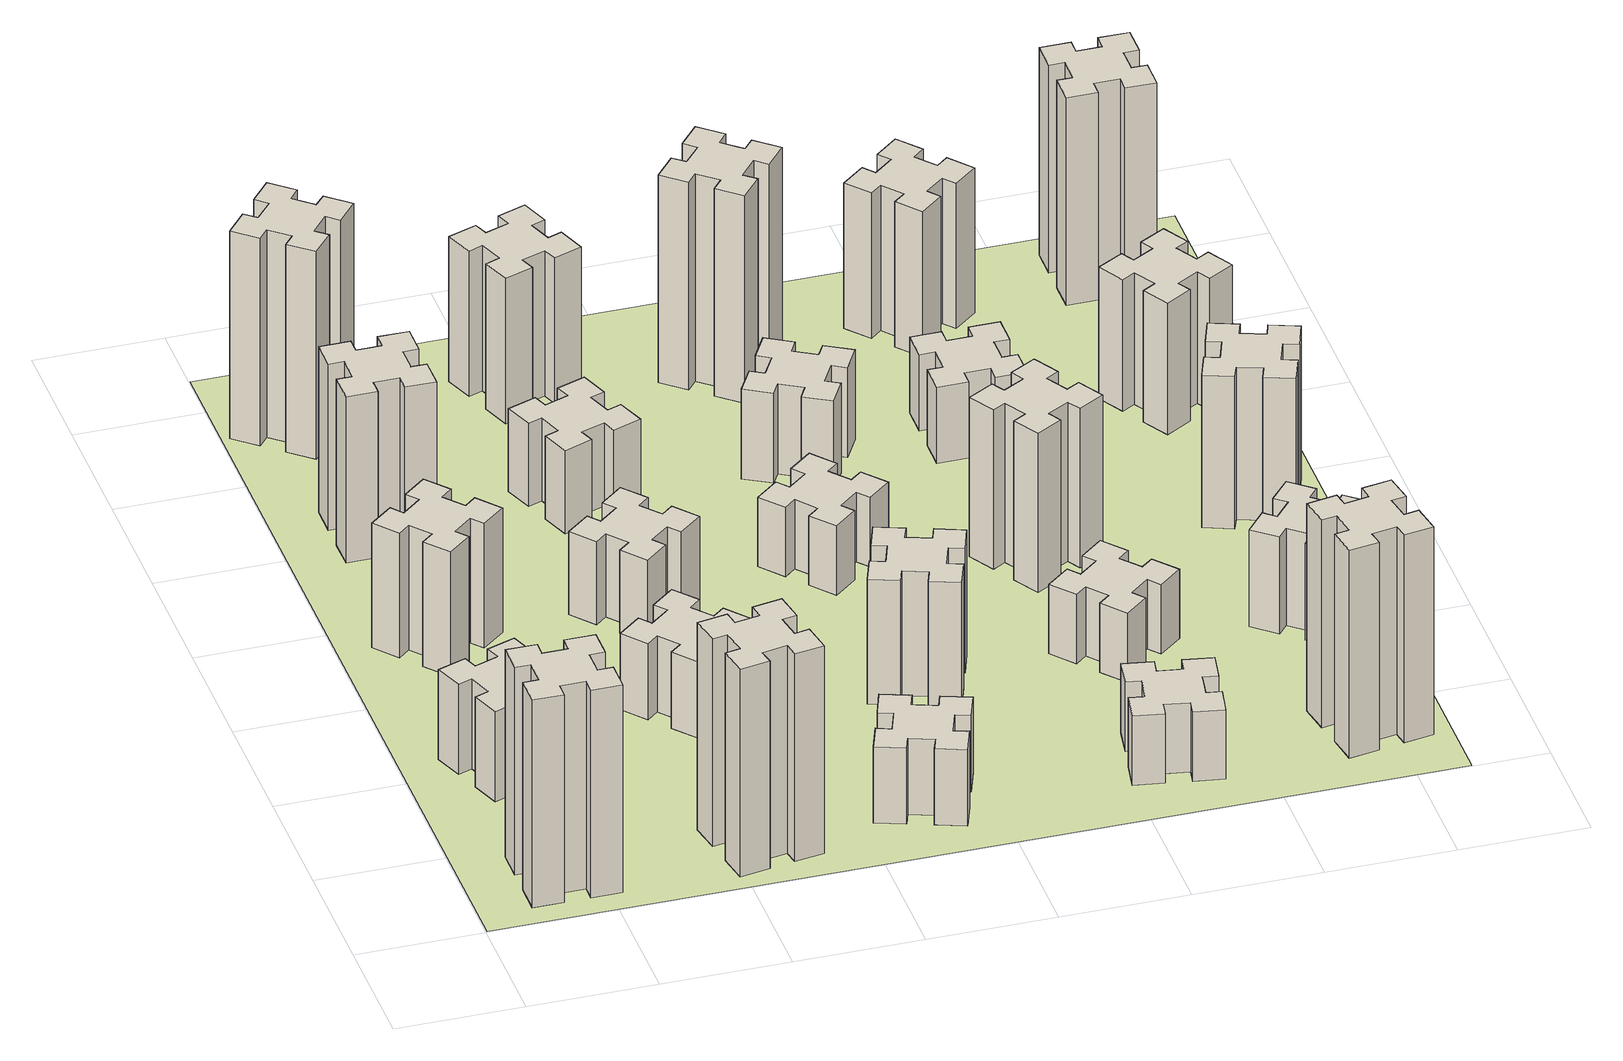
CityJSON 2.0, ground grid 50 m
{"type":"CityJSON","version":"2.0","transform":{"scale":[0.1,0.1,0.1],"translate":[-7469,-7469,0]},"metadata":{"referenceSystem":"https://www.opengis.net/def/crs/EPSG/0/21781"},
"CityObjects":{
"building1":{"type":"Building","attributes":{"class":"1000","function":"1000","usage":"1000","yearOfConstruction":2016,"roofType":"1000","measuredHeight":90,"storeysAboveGround":30,"storeysBelowGround":0},"geometry":[{"type":"Solid","lod":"1","boundaries":[[[[0,1,2,3,4,5,6,7,8,9,10,11,12,13,14,15,16,17,18,19]],[[17,16,20,21]],[[16,15,22,20]],[[15,14,23,22]],[[14,13,24,23]],[[13,12,25,24]],[[12,11,26,25]],[[11,10,27,26]],[[10,9,28,27]],[[9,8,29,28]],[[8,7,30,29]],[[7,6,31,30]],[[6,5,32,31]],[[5,4,33,32]],[[4,3,34,33]],[[3,2,35,34]],[[2,1,36,35]],[[1,0,37,36]],[[0,19,38,37]],[[19,18,39,38]],[[18,17,21,39]],[[24,25,26,27,28,29,30,31,32,33,34,35,36,37,38,39,21,20,22,23]]]]}]},
"building2":{"type":"Building","attributes":{"class":"1000","function":"1000","usage":"1000","yearOfConstruction":2016,"roofType":"1000","measuredHeight":39,"storeysAboveGround":30,"storeysBelowGround":0},"geometry":[{"type":"Solid","lod":"1","boundaries":[[[[40,41,42,43,44,45,46,47,48,49,50,51,52,53,54,55,56,57,58,59]],[[57,56,60,61]],[[56,55,62,60]],[[55,54,63,62]],[[54,53,64,63]],[[53,52,65,64]],[[52,51,66,65]],[[51,50,67,66]],[[50,49,68,67]],[[49,48,69,68]],[[48,47,70,69]],[[47,46,71,70]],[[46,45,72,71]],[[45,44,73,72]],[[44,43,74,73]],[[43,42,75,74]],[[42,41,76,75]],[[41,40,77,76]],[[40,59,78,77]],[[59,58,79,78]],[[58,57,61,79]],[[64,65,66,67,68,69,70,71,72,73,74,75,76,77,78,79,61,60,62,63]]]]}]},
"building3":{"type":"Building","attributes":{"class":"1000","function":"1000","usage":"1000","yearOfConstruction":2016,"roofType":"1000","measuredHeight":54,"storeysAboveGround":30,"storeysBelowGround":0},"geometry":[{"type":"Solid","lod":"1","boundaries":[[[[80,81,82,83,84,85,86,87,88,89,90,91,92,93,94,95,96,97,98,99]],[[97,96,100,101]],[[96,95,102,100]],[[95,94,103,102]],[[94,93,104,103]],[[93,92,105,104]],[[92,91,106,105]],[[91,90,107,106]],[[90,89,108,107]],[[89,88,109,108]],[[88,87,110,109]],[[87,86,111,110]],[[86,85,112,111]],[[85,84,113,112]],[[84,83,114,113]],[[83,82,115,114]],[[82,81,116,115]],[[81,80,117,116]],[[80,99,118,117]],[[99,98,119,118]],[[98,97,101,119]],[[104,105,106,107,108,109,110,111,112,113,114,115,116,117,118,119,101,100,102,103]]]]}]},
"building4":{"type":"Building","attributes":{"class":"1000","function":"1000","usage":"1000","yearOfConstruction":2016,"roofType":"1000","measuredHeight":72,"storeysAboveGround":30,"storeysBelowGround":0},"geometry":[{"type":"Solid","lod":"1","boundaries":[[[[120,121,122,123,124,125,126,127,128,129,130,131,132,133,134,135,136,137,138,139]],[[137,136,140,141]],[[136,135,142,140]],[[135,134,143,142]],[[134,133,144,143]],[[133,132,145,144]],[[132,131,146,145]],[[131,130,147,146]],[[130,129,148,147]],[[129,128,149,148]],[[128,127,150,149]],[[127,126,151,150]],[[126,125,152,151]],[[125,124,153,152]],[[124,123,154,153]],[[123,122,155,154]],[[122,121,156,155]],[[121,120,157,156]],[[120,139,158,157]],[[139,138,159,158]],[[138,137,141,159]],[[144,145,146,147,148,149,150,151,152,153,154,155,156,157,158,159,141,140,142,143]]]]}]},
"building5":{"type":"Building","attributes":{"class":"1000","function":"1000","usage":"1000","yearOfConstruction":2016,"roofType":"1000","measuredHeight":90,"storeysAboveGround":30,"storeysBelowGround":0},"geometry":[{"type":"Solid","lod":"1","boundaries":[[[[160,161,162,163,164,165,166,167,168,169,170,171,172,173,174,175,176,177,178,179]],[[177,176,180,181]],[[176,175,182,180]],[[175,174,183,182]],[[174,173,184,183]],[[173,172,185,184]],[[172,171,186,185]],[[171,170,187,186]],[[170,169,188,187]],[[169,168,189,188]],[[168,167,190,189]],[[167,166,191,190]],[[166,165,192,191]],[[165,164,193,192]],[[164,163,194,193]],[[163,162,195,194]],[[162,161,196,195]],[[161,160,197,196]],[[160,179,198,197]],[[179,178,199,198]],[[178,177,181,199]],[[184,185,186,187,188,189,190,191,192,193,194,195,196,197,198,199,181,180,182,183]]]]}]},
"building6":{"type":"Building","attributes":{"class":"1000","function":"1000","usage":"1000","yearOfConstruction":2016,"roofType":"1000","measuredHeight":90,"storeysAboveGround":30,"storeysBelowGround":0},"geometry":[{"type":"Solid","lod":"1","boundaries":[[[[200,201,202,203,204,205,206,207,208,209,210,211,212,213,214,215,216,217,218,219]],[[217,216,220,221]],[[216,215,222,220]],[[215,214,223,222]],[[214,213,224,223]],[[213,212,225,224]],[[212,211,226,225]],[[211,210,227,226]],[[210,209,228,227]],[[209,208,229,228]],[[208,207,230,229]],[[207,206,231,230]],[[206,205,232,231]],[[205,204,233,232]],[[204,203,234,233]],[[203,202,235,234]],[[202,201,236,235]],[[201,200,237,236]],[[200,219,238,237]],[[219,218,239,238]],[[218,217,221,239]],[[224,225,226,227,228,229,230,231,232,233,234,235,236,237,238,239,221,220,222,223]]]]}]},
"building7":{"type":"Building","attributes":{"class":"1000","function":"1000","usage":"1000","yearOfConstruction":2016,"roofType":"1000","measuredHeight":33,"storeysAboveGround":30,"storeysBelowGround":0},"geometry":[{"type":"Solid","lod":"1","boundaries":[[[[240,241,242,243,244,245,246,247,248,249,250,251,252,253,254,255,256,257,258,259]],[[257,256,260,261]],[[256,255,262,260]],[[255,254,263,262]],[[254,253,264,263]],[[253,252,265,264]],[[252,251,266,265]],[[251,250,267,266]],[[250,249,268,267]],[[249,248,269,268]],[[248,247,270,269]],[[247,246,271,270]],[[246,245,272,271]],[[245,244,273,272]],[[244,243,274,273]],[[243,242,275,274]],[[242,241,276,275]],[[241,240,277,276]],[[240,259,278,277]],[[259,258,279,278]],[[258,257,261,279]],[[264,265,266,267,268,269,270,271,272,273,274,275,276,277,278,279,261,260,262,263]]]]}]},
"building8":{"type":"Building","attributes":{"class":"1000","function":"1000","usage":"1000","yearOfConstruction":2016,"roofType":"1000","measuredHeight":36,"storeysAboveGround":30,"storeysBelowGround":0},"geometry":[{"type":"Solid","lod":"1","boundaries":[[[[280,281,282,283,284,285,286,287,288,289,290,291,292,293,294,295,296,297,298,299]],[[297,296,300,301]],[[296,295,302,300]],[[295,294,303,302]],[[294,293,304,303]],[[293,292,305,304]],[[292,291,306,305]],[[291,290,307,306]],[[290,289,308,307]],[[289,288,309,308]],[[288,287,310,309]],[[287,286,311,310]],[[286,285,312,311]],[[285,284,313,312]],[[284,283,314,313]],[[283,282,315,314]],[[282,281,316,315]],[[281,280,317,316]],[[280,299,318,317]],[[299,298,319,318]],[[298,297,301,319]],[[304,305,306,307,308,309,310,311,312,313,314,315,316,317,318,319,301,300,302,303]]]]}]},
"building9":{"type":"Building","attributes":{"class":"1000","function":"1000","usage":"1000","yearOfConstruction":2016,"roofType":"1000","measuredHeight":33,"storeysAboveGround":30,"storeysBelowGround":0},"geometry":[{"type":"Solid","lod":"1","boundaries":[[[[320,321,322,323,324,325,326,327,328,329,330,331,332,333,334,335,336,337,338,339]],[[337,336,340,341]],[[336,335,342,340]],[[335,334,343,342]],[[334,333,344,343]],[[333,332,345,344]],[[332,331,346,345]],[[331,330,347,346]],[[330,329,348,347]],[[329,328,349,348]],[[328,327,350,349]],[[327,326,351,350]],[[326,325,352,351]],[[325,324,353,352]],[[324,323,354,353]],[[323,322,355,354]],[[322,321,356,355]],[[321,320,357,356]],[[320,339,358,357]],[[339,338,359,358]],[[338,337,341,359]],[[344,345,346,347,348,349,350,351,352,353,354,355,356,357,358,359,341,340,342,343]]]]}]},
"building10":{"type":"Building","attributes":{"class":"1000","function":"1000","usage":"1000","yearOfConstruction":2016,"roofType":"1000","measuredHeight":36,"storeysAboveGround":30,"storeysBelowGround":0},"geometry":[{"type":"Solid","lod":"1","boundaries":[[[[360,361,362,363,364,365,366,367,368,369,370,371,372,373,374,375,376,377,378,379]],[[377,376,380,381]],[[376,375,382,380]],[[375,374,383,382]],[[374,373,384,383]],[[373,372,385,384]],[[372,371,386,385]],[[371,370,387,386]],[[370,369,388,387]],[[369,368,389,388]],[[368,367,390,389]],[[367,366,391,390]],[[366,365,392,391]],[[365,364,393,392]],[[364,363,394,393]],[[363,362,395,394]],[[362,361,396,395]],[[361,360,397,396]],[[360,379,398,397]],[[379,378,399,398]],[[378,377,381,399]],[[384,385,386,387,388,389,390,391,392,393,394,395,396,397,398,399,381,380,382,383]]]]}]},
"building11":{"type":"Building","attributes":{"class":"1000","function":"1000","usage":"1000","yearOfConstruction":2016,"roofType":"1000","measuredHeight":63,"storeysAboveGround":30,"storeysBelowGround":0},"geometry":[{"type":"Solid","lod":"1","boundaries":[[[[400,401,402,403,404,405,406,407,408,409,410,411,412,413,414,415,416,417,418,419]],[[417,416,420,421]],[[416,415,422,420]],[[415,414,423,422]],[[414,413,424,423]],[[413,412,425,424]],[[412,411,426,425]],[[411,410,427,426]],[[410,409,428,427]],[[409,408,429,428]],[[408,407,430,429]],[[407,406,431,430]],[[406,405,432,431]],[[405,404,433,432]],[[404,403,434,433]],[[403,402,435,434]],[[402,401,436,435]],[[401,400,437,436]],[[400,419,438,437]],[[419,418,439,438]],[[418,417,421,439]],[[424,425,426,427,428,429,430,431,432,433,434,435,436,437,438,439,421,420,422,423]]]]}]},
"building12":{"type":"Building","attributes":{"class":"1000","function":"1000","usage":"1000","yearOfConstruction":2016,"roofType":"1000","measuredHeight":54,"storeysAboveGround":30,"storeysBelowGround":0},"geometry":[{"type":"Solid","lod":"1","boundaries":[[[[440,441,442,443,444,445,446,447,448,449,450,451,452,453,454,455,456,457,458,459]],[[457,456,460,461]],[[456,455,462,460]],[[455,454,463,462]],[[454,453,464,463]],[[453,452,465,464]],[[452,451,466,465]],[[451,450,467,466]],[[450,449,468,467]],[[449,448,469,468]],[[448,447,470,469]],[[447,446,471,470]],[[446,445,472,471]],[[445,444,473,472]],[[444,443,474,473]],[[443,442,475,474]],[[442,441,476,475]],[[441,440,477,476]],[[440,459,478,477]],[[459,458,479,478]],[[458,457,461,479]],[[464,465,466,467,468,469,470,471,472,473,474,475,476,477,478,479,461,460,462,463]]]]}]},
"building13":{"type":"Building","attributes":{"class":"1000","function":"1000","usage":"1000","yearOfConstruction":2016,"roofType":"1000","measuredHeight":30,"storeysAboveGround":30,"storeysBelowGround":0},"geometry":[{"type":"Solid","lod":"1","boundaries":[[[[480,481,482,483,484,485,486,487,488,489,490,491,492,493,494,495,496,497,498,499]],[[497,496,500,501]],[[496,495,502,500]],[[495,494,503,502]],[[494,493,504,503]],[[493,492,505,504]],[[492,491,506,505]],[[491,490,507,506]],[[490,489,508,507]],[[489,488,509,508]],[[488,487,510,509]],[[487,486,511,510]],[[486,485,512,511]],[[485,484,513,512]],[[484,483,514,513]],[[483,482,515,514]],[[482,481,516,515]],[[481,480,517,516]],[[480,499,518,517]],[[499,498,519,518]],[[498,497,501,519]],[[504,505,506,507,508,509,510,511,512,513,514,515,516,517,518,519,501,500,502,503]]]]}]},
"building14":{"type":"Building","attributes":{"class":"1000","function":"1000","usage":"1000","yearOfConstruction":2016,"roofType":"1000","measuredHeight":39,"storeysAboveGround":30,"storeysBelowGround":0},"geometry":[{"type":"Solid","lod":"1","boundaries":[[[[520,521,522,523,524,525,526,527,528,529,530,531,532,533,534,535,536,537,538,539]],[[537,536,540,541]],[[536,535,542,540]],[[535,534,543,542]],[[534,533,544,543]],[[533,532,545,544]],[[532,531,546,545]],[[531,530,547,546]],[[530,529,548,547]],[[529,528,549,548]],[[528,527,550,549]],[[527,526,551,550]],[[526,525,552,551]],[[525,524,553,552]],[[524,523,554,553]],[[523,522,555,554]],[[522,521,556,555]],[[521,520,557,556]],[[520,539,558,557]],[[539,538,559,558]],[[538,537,541,559]],[[544,545,546,547,548,549,550,551,552,553,554,555,556,557,558,559,541,540,542,543]]]]}]},
"building15":{"type":"Building","attributes":{"class":"1000","function":"1000","usage":"1000","yearOfConstruction":2016,"roofType":"1000","measuredHeight":30,"storeysAboveGround":30,"storeysBelowGround":0},"geometry":[{"type":"Solid","lod":"1","boundaries":[[[[560,561,562,563,564,565,566,567,568,569,570,571,572,573,574,575,576,577,578,579]],[[577,576,580,581]],[[576,575,582,580]],[[575,574,583,582]],[[574,573,584,583]],[[573,572,585,584]],[[572,571,586,585]],[[571,570,587,586]],[[570,569,588,587]],[[569,568,589,588]],[[568,567,590,589]],[[567,566,591,590]],[[566,565,592,591]],[[565,564,593,592]],[[564,563,594,593]],[[563,562,595,594]],[[562,561,596,595]],[[561,560,597,596]],[[560,579,598,597]],[[579,578,599,598]],[[578,577,581,599]],[[584,585,586,587,588,589,590,591,592,593,594,595,596,597,598,599,581,580,582,583]]]]}]},
"building16":{"type":"Building","attributes":{"class":"1000","function":"1000","usage":"1000","yearOfConstruction":2016,"roofType":"1000","measuredHeight":90,"storeysAboveGround":30,"storeysBelowGround":0},"geometry":[{"type":"Solid","lod":"1","boundaries":[[[[600,601,602,603,604,605,606,607,608,609,610,611,612,613,614,615,616,617,618,619]],[[617,616,620,621]],[[616,615,622,620]],[[615,614,623,622]],[[614,613,624,623]],[[613,612,625,624]],[[612,611,626,625]],[[611,610,627,626]],[[610,609,628,627]],[[609,608,629,628]],[[608,607,630,629]],[[607,606,631,630]],[[606,605,632,631]],[[605,604,633,632]],[[604,603,634,633]],[[603,602,635,634]],[[602,601,636,635]],[[601,600,637,636]],[[600,619,638,637]],[[619,618,639,638]],[[618,617,621,639]],[[624,625,626,627,628,629,630,631,632,633,634,635,636,637,638,639,621,620,622,623]]]]}]},
"building17":{"type":"Building","attributes":{"class":"1000","function":"1000","usage":"1000","yearOfConstruction":2016,"roofType":"1000","measuredHeight":30,"storeysAboveGround":30,"storeysBelowGround":0},"geometry":[{"type":"Solid","lod":"1","boundaries":[[[[640,641,642,643,644,645,646,647,648,649,650,651,652,653,654,655,656,657,658,659]],[[657,656,660,661]],[[656,655,662,660]],[[655,654,663,662]],[[654,653,664,663]],[[653,652,665,664]],[[652,651,666,665]],[[651,650,667,666]],[[650,649,668,667]],[[649,648,669,668]],[[648,647,670,669]],[[647,646,671,670]],[[646,645,672,671]],[[645,644,673,672]],[[644,643,674,673]],[[643,642,675,674]],[[642,641,676,675]],[[641,640,677,676]],[[640,659,678,677]],[[659,658,679,678]],[[658,657,661,679]],[[664,665,666,667,668,669,670,671,672,673,674,675,676,677,678,679,661,660,662,663]]]]}]},
"building18":{"type":"Building","attributes":{"class":"1000","function":"1000","usage":"1000","yearOfConstruction":2016,"roofType":"1000","measuredHeight":69,"storeysAboveGround":30,"storeysBelowGround":0},"geometry":[{"type":"Solid","lod":"1","boundaries":[[[[680,681,682,683,684,685,686,687,688,689,690,691,692,693,694,695,696,697,698,699]],[[697,696,700,701]],[[696,695,702,700]],[[695,694,703,702]],[[694,693,704,703]],[[693,692,705,704]],[[692,691,706,705]],[[691,690,707,706]],[[690,689,708,707]],[[689,688,709,708]],[[688,687,710,709]],[[687,686,711,710]],[[686,685,712,711]],[[685,684,713,712]],[[684,683,714,713]],[[683,682,715,714]],[[682,681,716,715]],[[681,680,717,716]],[[680,699,718,717]],[[699,698,719,718]],[[698,697,701,719]],[[704,705,706,707,708,709,710,711,712,713,714,715,716,717,718,719,701,700,702,703]]]]}]},
"building19":{"type":"Building","attributes":{"class":"1000","function":"1000","usage":"1000","yearOfConstruction":2016,"roofType":"1000","measuredHeight":33,"storeysAboveGround":30,"storeysBelowGround":0},"geometry":[{"type":"Solid","lod":"1","boundaries":[[[[720,721,722,723,724,725,726,727,728,729,730,731,732,733,734,735,736,737,738,739]],[[737,736,740,741]],[[736,735,742,740]],[[735,734,743,742]],[[734,733,744,743]],[[733,732,745,744]],[[732,731,746,745]],[[731,730,747,746]],[[730,729,748,747]],[[729,728,749,748]],[[728,727,750,749]],[[727,726,751,750]],[[726,725,752,751]],[[725,724,753,752]],[[724,723,754,753]],[[723,722,755,754]],[[722,721,756,755]],[[721,720,757,756]],[[720,739,758,757]],[[739,738,759,758]],[[738,737,741,759]],[[744,745,746,747,748,749,750,751,752,753,754,755,756,757,758,759,741,740,742,743]]]]}]},
"building20":{"type":"Building","attributes":{"class":"1000","function":"1000","usage":"1000","yearOfConstruction":2016,"roofType":"1000","measuredHeight":90,"storeysAboveGround":30,"storeysBelowGround":0},"geometry":[{"type":"Solid","lod":"1","boundaries":[[[[760,761,762,763,764,765,766,767,768,769,770,771,772,773,774,775,776,777,778,779]],[[777,776,780,781]],[[776,775,782,780]],[[775,774,783,782]],[[774,773,784,783]],[[773,772,785,784]],[[772,771,786,785]],[[771,770,787,786]],[[770,769,788,787]],[[769,768,789,788]],[[768,767,790,789]],[[767,766,791,790]],[[766,765,792,791]],[[765,764,793,792]],[[764,763,794,793]],[[763,762,795,794]],[[762,761,796,795]],[[761,760,797,796]],[[760,779,798,797]],[[779,778,799,798]],[[778,777,781,799]],[[784,785,786,787,788,789,790,791,792,793,794,795,796,797,798,799,781,780,782,783]]]]}]},
"building21":{"type":"Building","attributes":{"class":"1000","function":"1000","usage":"1000","yearOfConstruction":2016,"roofType":"1000","measuredHeight":63,"storeysAboveGround":30,"storeysBelowGround":0},"geometry":[{"type":"Solid","lod":"1","boundaries":[[[[800,801,802,803,804,805,806,807,808,809,810,811,812,813,814,815,816,817,818,819]],[[817,816,820,821]],[[816,815,822,820]],[[815,814,823,822]],[[814,813,824,823]],[[813,812,825,824]],[[812,811,826,825]],[[811,810,827,826]],[[810,809,828,827]],[[809,808,829,828]],[[808,807,830,829]],[[807,806,831,830]],[[806,805,832,831]],[[805,804,833,832]],[[804,803,834,833]],[[803,802,835,834]],[[802,801,836,835]],[[801,800,837,836]],[[800,819,838,837]],[[819,818,839,838]],[[818,817,821,839]],[[824,825,826,827,828,829,830,831,832,833,834,835,836,837,838,839,821,820,822,823]]]]}]},
"building22":{"type":"Building","attributes":{"class":"1000","function":"1000","usage":"1000","yearOfConstruction":2016,"roofType":"1000","measuredHeight":42,"storeysAboveGround":30,"storeysBelowGround":0},"geometry":[{"type":"Solid","lod":"1","boundaries":[[[[840,841,842,843,844,845,846,847,848,849,850,851,852,853,854,855,856,857,858,859]],[[857,856,860,861]],[[856,855,862,860]],[[855,854,863,862]],[[854,853,864,863]],[[853,852,865,864]],[[852,851,866,865]],[[851,850,867,866]],[[850,849,868,867]],[[849,848,869,868]],[[848,847,870,869]],[[847,846,871,870]],[[846,845,872,871]],[[845,844,873,872]],[[844,843,874,873]],[[843,842,875,874]],[[842,841,876,875]],[[841,840,877,876]],[[840,859,878,877]],[[859,858,879,878]],[[858,857,861,879]],[[864,865,866,867,868,869,870,871,872,873,874,875,876,877,878,879,861,860,862,863]]]]}]},
"building23":{"type":"Building","attributes":{"class":"1000","function":"1000","usage":"1000","yearOfConstruction":2016,"roofType":"1000","measuredHeight":66,"storeysAboveGround":30,"storeysBelowGround":0},"geometry":[{"type":"Solid","lod":"1","boundaries":[[[[880,881,882,883,884,885,886,887,888,889,890,891,892,893,894,895,896,897,898,899]],[[897,896,900,901]],[[896,895,902,900]],[[895,894,903,902]],[[894,893,904,903]],[[893,892,905,904]],[[892,891,906,905]],[[891,890,907,906]],[[890,889,908,907]],[[889,888,909,908]],[[888,887,910,909]],[[887,886,911,910]],[[886,885,912,911]],[[885,884,913,912]],[[884,883,914,913]],[[883,882,915,914]],[[882,881,916,915]],[[881,880,917,916]],[[880,899,918,917]],[[899,898,919,918]],[[898,897,901,919]],[[904,905,906,907,908,909,910,911,912,913,914,915,916,917,918,919,901,900,902,903]]]]}]},
"building24":{"type":"Building","attributes":{"class":"1000","function":"1000","usage":"1000","yearOfConstruction":2016,"roofType":"1000","measuredHeight":57,"storeysAboveGround":30,"storeysBelowGround":0},"geometry":[{"type":"Solid","lod":"1","boundaries":[[[[920,921,922,923,924,925,926,927,928,929,930,931,932,933,934,935,936,937,938,939]],[[937,936,940,941]],[[936,935,942,940]],[[935,934,943,942]],[[934,933,944,943]],[[933,932,945,944]],[[932,931,946,945]],[[931,930,947,946]],[[930,929,948,947]],[[929,928,949,948]],[[928,927,950,949]],[[927,926,951,950]],[[926,925,952,951]],[[925,924,953,952]],[[924,923,954,953]],[[923,922,955,954]],[[922,921,956,955]],[[921,920,957,956]],[[920,939,958,957]],[[939,938,959,958]],[[938,937,941,959]],[[944,945,946,947,948,949,950,951,952,953,954,955,956,957,958,959,941,940,942,943]]]]}]},
"building25":{"type":"Building","attributes":{"class":"1000","function":"1000","usage":"1000","yearOfConstruction":2016,"roofType":"1000","measuredHeight":90,"storeysAboveGround":30,"storeysBelowGround":0},"geometry":[{"type":"Solid","lod":"1","boundaries":[[[[960,961,962,963,964,965,966,967,968,969,970,971,972,973,974,975,976,977,978,979]],[[977,976,980,981]],[[976,975,982,980]],[[975,974,983,982]],[[974,973,984,983]],[[973,972,985,984]],[[972,971,986,985]],[[971,970,987,986]],[[970,969,988,987]],[[969,968,989,988]],[[968,967,990,989]],[[967,966,991,990]],[[966,965,992,991]],[[965,964,993,992]],[[964,963,994,993]],[[963,962,995,994]],[[962,961,996,995]],[[961,960,997,996]],[[960,979,998,997]],[[979,978,999,998]],[[978,977,981,999]],[[984,985,986,987,988,989,990,991,992,993,994,995,996,997,998,999,981,980,982,983]]]]}]},
"landuse1":{"type":"LandUse","attributes":{"name":"plot1","function":"1010"},"geometry":[{"type":"MultiSurface","lod":"1","boundaries":[[[1000,1001,1002,1003]]]}]}
},
"vertices":[
[265,325,0],[265,225,0],[205,225,0],[205,105,0],[325,105,0],[325,165,0],[425,165,0],[425,105,0],[545,105,0],[545,225,0],[485,225,0],[485,325,0],[545,325,0],[545,445,0],[425,445,0],[425,385,0],[325,385,0],[325,445,0],[205,445,0],[205,325,0],[325,385,900],[325,445,900],[425,385,900],[425,445,900],[545,445,900],[545,325,900],[485,325,900],[485,225,900],[545,225,900],[545,105,900],[425,105,900],[425,165,900],[325,165,900],[325,105,900],[205,105,900],[205,225,900],[265,225,900],[265,325,900],[205,325,900],[205,445,900],
[255,1025,0],[289,931,0],[233,910,0],[274,797,0],[387,839,0],[366,895,0],[460,929,0],[480,873,0],[593,914,0],[552,1027,0],[496,1006,0],[462,1100,0],[518,1120,0],[477,1233,0],[364,1192,0],[385,1136,0],[291,1102,0],[270,1158,0],[157,1117,0],[199,1004,0],[291,1102,390],[270,1158,390],[385,1136,390],[364,1192,390],[477,1233,390],[518,1120,390],[462,1100,390],[496,1006,390],[552,1027,390],[593,914,390],[480,873,390],[460,929,390],[366,895,390],[387,839,390],[274,797,390],[233,910,390],[289,931,390],[255,1025,390],[199,1004,390],[157,1117,390],
[408,1739,0],[484,1803,0],[523,1757,0],[615,1834,0],[538,1926,0],[492,1888,0],[427,1964,0],[473,2003,0],[396,2095,0],[304,2018,0],[343,1972,0],[266,1907,0],[228,1953,0],[136,1876,0],[213,1784,0],[259,1823,0],[323,1746,0],[277,1708,0],[354,1616,0],[446,1693,0],[323,1746,540],[277,1708,540],[259,1823,540],[213,1784,540],[136,1876,540],[228,1953,540],[266,1907,540],[343,1972,540],[304,2018,540],[396,2095,540],[473,2003,540],[427,1964,540],[492,1888,540],[538,1926,540],[615,1834,540],[523,1757,540],[484,1803,540],[408,1739,540],[446,1693,540],[354,1616,540],
[485,2545,0],[485,2645,0],[545,2645,0],[545,2765,0],[425,2765,0],[425,2705,0],[325,2705,0],[325,2765,0],[205,2765,0],[205,2645,0],[265,2645,0],[265,2545,0],[205,2545,0],[205,2425,0],[325,2425,0],[325,2485,0],[425,2485,0],[425,2425,0],[545,2425,0],[545,2545,0],[425,2485,720],[425,2425,720],[325,2485,720],[325,2425,720],[205,2425,720],[205,2545,720],[265,2545,720],[265,2645,720],[205,2645,720],[205,2765,720],[325,2765,720],[325,2705,720],[425,2705,720],[425,2765,720],[545,2765,720],[545,2645,720],[485,2645,720],[485,2545,720],[545,2545,720],[545,2425,720],
[1085,158,0],[1184,176,0],[1194,117,0],[1312,137,0],[1291,256,0],[1232,245,0],[1215,344,0],[1274,354,0],[1253,472,0],[1135,451,0],[1145,392,0],[1047,375,0],[1037,434,0],[918,413,0],[939,295,0],[998,305,0],[1016,207,0],[957,197,0],[977,78,0],[1096,99,0],[1016,207,900],[957,197,900],[998,305,900],[939,295,900],[918,413,900],[1037,434,900],[1047,375,900],[1145,392,900],[1135,451,900],[1253,472,900],[1274,354,900],[1215,344,900],[1232,245,900],[1291,256,900],[1312,137,900],[1194,117,900],[1184,176,900],[1085,158,900],[1096,99,900],[977,78,900],
[384,3387,0],[308,3452,0],[346,3498,0],[254,3575,0],[177,3483,0],[223,3444,0],[159,3368,0],[113,3406,0],[36,3314,0],[128,3237,0],[166,3283,0],[243,3219,0],[204,3173,0],[296,3096,0],[373,3188,0],[327,3226,0],[392,3303,0],[438,3264,0],[515,3356,0],[423,3433,0],[392,3303,900],[438,3264,900],[327,3226,900],[373,3188,900],[296,3096,900],[204,3173,900],[243,3219,900],[166,3283,900],[128,3237,900],[36,3314,900],[113,3406,900],[159,3368,900],[223,3444,900],[177,3483,900],[254,3575,900],[346,3498,900],[308,3452,900],[384,3387,900],[423,3433,900],[515,3356,900],
[1083,1332,0],[1006,1267,0],[968,1313,0],[876,1236,0],[953,1144,0],[999,1183,0],[1063,1106,0],[1017,1068,0],[1094,976,0],[1186,1053,0],[1148,1099,0],[1224,1163,0],[1263,1117,0],[1355,1194,0],[1278,1286,0],[1232,1248,0],[1167,1324,0],[1213,1363,0],[1136,1455,0],[1044,1378,0],[1167,1324,330],[1213,1363,330],[1232,1248,330],[1278,1286,330],[1355,1194,330],[1263,1117,330],[1224,1163,330],[1148,1099,330],[1186,1053,330],[1094,976,330],[1017,1068,330],[1063,1106,330],[999,1183,330],[953,1144,330],[876,1236,330],[968,1313,330],[1006,1267,330],[1083,1332,330],[1044,1378,330],[1136,1455,330],
[1083,1972,0],[1006,1907,0],[968,1953,0],[876,1876,0],[953,1784,0],[999,1823,0],[1063,1746,0],[1017,1708,0],[1094,1616,0],[1186,1693,0],[1148,1739,0],[1224,1803,0],[1263,1757,0],[1355,1834,0],[1278,1926,0],[1232,1888,0],[1167,1964,0],[1213,2003,0],[1136,2095,0],[1044,2018,0],[1167,1964,360],[1213,2003,360],[1232,1888,360],[1278,1926,360],[1355,1834,360],[1263,1757,360],[1224,1803,360],[1148,1739,360],[1186,1693,360],[1094,1616,360],[1017,1708,360],[1063,1746,360],[999,1823,360],[953,1784,360],[876,1876,360],[968,1953,360],[1006,1907,360],[1083,1972,360],[1044,2018,360],[1136,2095,360],
[1669,460,0],[1635,366,0],[1579,387,0],[1537,274,0],[1650,233,0],[1671,289,0],[1765,255,0],[1744,199,0],[1857,157,0],[1898,270,0],[1842,291,0],[1876,385,0],[1932,364,0],[1973,477,0],[1860,518,0],[1840,462,0],[1746,496,0],[1767,552,0],[1654,593,0],[1613,480,0],[1746,496,330],[1767,552,330],[1840,462,330],[1860,518,330],[1973,477,330],[1932,364,330],[1876,385,330],[1842,291,330],[1898,270,330],[1857,157,330],[1744,199,330],[1765,255,330],[1671,289,330],[1650,233,330],[1537,274,330],[1579,387,330],[1635,366,330],[1669,460,330],[1613,480,330],[1654,593,330],
[1106,2475,0],[1200,2509,0],[1220,2453,0],[1333,2494,0],[1292,2607,0],[1236,2586,0],[1202,2680,0],[1258,2700,0],[1217,2813,0],[1104,2772,0],[1125,2716,0],[1031,2682,0],[1010,2738,0],[897,2697,0],[939,2584,0],[995,2605,0],[1029,2511,0],[973,2490,0],[1014,2377,0],[1127,2419,0],[1029,2511,360],[973,2490,360],[995,2605,360],[939,2584,360],[897,2697,360],[1010,2738,360],[1031,2682,360],[1125,2716,360],[1104,2772,360],[1217,2813,360],[1258,2700,360],[1202,2680,360],[1236,2586,360],[1292,2607,360],[1333,2494,360],[1220,2453,360],[1200,2509,360],[1106,2475,360],[1127,2419,360],[1014,2377,360],
[1125,3456,0],[1031,3422,0],[1010,3478,0],[897,3437,0],[939,3324,0],[995,3345,0],[1029,3251,0],[973,3230,0],[1014,3117,0],[1127,3159,0],[1106,3215,0],[1200,3249,0],[1220,3193,0],[1333,3234,0],[1292,3347,0],[1236,3326,0],[1202,3420,0],[1258,3440,0],[1217,3553,0],[1104,3512,0],[1202,3420,630],[1258,3440,630],[1236,3326,630],[1292,3347,630],[1333,3234,630],[1220,3193,630],[1200,3249,630],[1106,3215,630],[1127,3159,630],[1014,3117,630],[973,3230,630],[1029,3251,630],[995,3345,630],[939,3324,630],[897,3437,630],[1010,3478,630],[1031,3422,630],[1125,3456,630],[1104,3512,630],[1217,3553,630],
[1869,1200,0],[1835,1106,0],[1779,1127,0],[1737,1014,0],[1850,973,0],[1871,1029,0],[1965,995,0],[1944,939,0],[2057,897,0],[2098,1010,0],[2042,1031,0],[2076,1125,0],[2132,1104,0],[2173,1217,0],[2060,1258,0],[2040,1202,0],[1946,1236,0],[1967,1292,0],[1854,1333,0],[1813,1220,0],[1946,1236,540],[1967,1292,540],[2040,1202,540],[2060,1258,540],[2173,1217,540],[2132,1104,540],[2076,1125,540],[2042,1031,540],[2098,1010,540],[2057,897,540],[1944,939,540],[1965,995,540],[1871,1029,540],[1850,973,540],[1737,1014,540],[1779,1127,540],[1835,1106,540],[1869,1200,540],[1813,1220,540],[1854,1333,540],
[1972,1988,0],[1907,2064,0],[1953,2103,0],[1876,2195,0],[1784,2118,0],[1823,2072,0],[1746,2007,0],[1708,2053,0],[1616,1976,0],[1693,1884,0],[1739,1923,0],[1803,1846,0],[1757,1808,0],[1834,1716,0],[1926,1793,0],[1888,1839,0],[1964,1903,0],[2003,1857,0],[2095,1934,0],[2018,2026,0],[1964,1903,300],[2003,1857,300],[1888,1839,300],[1926,1793,300],[1834,1716,300],[1757,1808,300],[1803,1846,300],[1739,1923,300],[1693,1884,300],[1616,1976,300],[1708,2053,300],[1746,2007,300],[1823,2072,300],[1784,2118,300],[1876,2195,300],[1953,2103,300],[1907,2064,300],[1972,1988,300],[2018,2026,300],[2095,1934,300],
[2026,2497,0],[2076,2584,0],[2128,2554,0],[2188,2658,0],[2084,2718,0],[2054,2666,0],[1967,2716,0],[1997,2768,0],[1893,2828,0],[1833,2724,0],[1885,2694,0],[1835,2607,0],[1783,2637,0],[1723,2533,0],[1827,2473,0],[1857,2525,0],[1944,2475,0],[1914,2423,0],[2018,2363,0],[2078,2467,0],[1944,2475,390],[1914,2423,390],[1857,2525,390],[1827,2473,390],[1723,2533,390],[1783,2637,390],[1835,2607,390],[1885,2694,390],[1833,2724,390],[1893,2828,390],[1997,2768,390],[1967,2716,390],[2054,2666,390],[2084,2718,390],[2188,2658,390],[2128,2554,390],[2076,2584,390],[2026,2497,390],[2078,2467,390],[2018,2363,390],
[2596,444,0],[2578,345,0],[2519,356,0],[2498,237,0],[2617,217,0],[2627,276,0],[2725,258,0],[2715,199,0],[2833,178,0],[2854,297,0],[2795,307,0],[2812,405,0],[2871,395,0],[2892,513,0],[2774,534,0],[2764,475,0],[2665,492,0],[2676,551,0],[2557,572,0],[2537,454,0],[2665,492,300],[2676,551,300],[2764,475,300],[2774,534,300],[2892,513,300],[2871,395,300],[2812,405,300],[2795,307,300],[2854,297,300],[2833,178,300],[2715,199,300],[2725,258,300],[2627,276,300],[2617,217,300],[2498,237,300],[2519,356,300],[2578,345,300],[2596,444,300],[2537,454,300],[2557,572,300],
[1746,3183,0],[1823,3119,0],[1784,3073,0],[1876,2996,0],[1953,3088,0],[1907,3126,0],[1972,3203,0],[2018,3164,0],[2095,3256,0],[2003,3333,0],[1964,3287,0],[1888,3352,0],[1926,3398,0],[1834,3475,0],[1757,3383,0],[1803,3344,0],[1739,3268,0],[1693,3306,0],[1616,3214,0],[1708,3137,0],[1739,3268,900],[1693,3306,900],[1803,3344,900],[1757,3383,900],[1834,3475,900],[1926,3398,900],[1888,3352,900],[1964,3287,900],[2003,3333,900],[2095,3256,900],[2018,3164,900],[1972,3203,900],[1907,3126,900],[1953,3088,900],[1876,2996,900],[1784,3073,900],[1823,3119,900],[1746,3183,900],[1708,3137,900],[1616,3214,900],
[2728,999,0],[2804,1063,0],[2843,1017,0],[2935,1094,0],[2858,1186,0],[2812,1148,0],[2747,1224,0],[2793,1263,0],[2716,1355,0],[2624,1278,0],[2663,1232,0],[2586,1167,0],[2548,1213,0],[2456,1136,0],[2533,1044,0],[2579,1083,0],[2643,1006,0],[2597,968,0],[2674,876,0],[2766,953,0],[2643,1006,300],[2597,968,300],[2579,1083,300],[2533,1044,300],[2456,1136,300],[2548,1213,300],[2586,1167,300],[2663,1232,300],[2624,1278,300],[2716,1355,300],[2793,1263,300],[2747,1224,300],[2812,1148,300],[2858,1186,300],[2935,1094,300],[2843,1017,300],[2804,1063,300],[2728,999,300],[2766,953,300],[2674,876,300],
[2475,1744,0],[2525,1657,0],[2473,1627,0],[2533,1523,0],[2637,1583,0],[2607,1635,0],[2694,1685,0],[2724,1633,0],[2828,1693,0],[2768,1797,0],[2716,1767,0],[2666,1854,0],[2718,1884,0],[2658,1988,0],[2554,1928,0],[2584,1876,0],[2497,1826,0],[2467,1878,0],[2363,1818,0],[2423,1714,0],[2497,1826,690],[2467,1878,690],[2584,1876,690],[2554,1928,690],[2658,1988,690],[2718,1884,690],[2666,1854,690],[2716,1767,690],[2768,1797,690],[2828,1693,690],[2724,1633,690],[2694,1685,690],[2607,1635,690],[2637,1583,690],[2533,1523,690],[2473,1627,690],[2525,1657,690],[2475,1744,690],[2423,1714,690],[2363,1818,690],
[2705,2545,0],[2705,2645,0],[2765,2645,0],[2765,2765,0],[2645,2765,0],[2645,2705,0],[2545,2705,0],[2545,2765,0],[2425,2765,0],[2425,2645,0],[2485,2645,0],[2485,2545,0],[2425,2545,0],[2425,2425,0],[2545,2425,0],[2545,2485,0],[2645,2485,0],[2645,2425,0],[2765,2425,0],[2765,2545,0],[2645,2485,330],[2645,2425,330],[2545,2485,330],[2545,2425,330],[2425,2425,330],[2425,2545,330],[2485,2545,330],[2485,2645,330],[2425,2645,330],[2425,2765,330],[2545,2765,330],[2545,2705,330],[2645,2705,330],[2645,2765,330],[2765,2765,330],[2765,2645,330],[2705,2645,330],[2705,2545,330],[2765,2545,330],[2765,2425,330],
[3465,492,0],[3367,475,0],[3357,534,0],[3238,513,0],[3259,395,0],[3318,405,0],[3336,307,0],[3277,297,0],[3297,178,0],[3416,199,0],[3405,258,0],[3504,276,0],[3514,217,0],[3632,237,0],[3611,356,0],[3552,345,0],[3535,444,0],[3594,454,0],[3573,572,0],[3455,551,0],[3535,444,900],[3594,454,900],[3552,345,900],[3611,356,900],[3632,237,900],[3514,217,900],[3504,276,900],[3405,258,900],[3416,199,900],[3297,178,900],[3277,297,900],[3336,307,900],[3318,405,900],[3259,395,900],[3238,513,900],[3357,534,900],[3367,475,900],[3465,492,900],[3455,551,900],[3573,572,900],
[2712,3368,0],[2647,3444,0],[2693,3483,0],[2616,3575,0],[2524,3498,0],[2563,3452,0],[2486,3387,0],[2448,3433,0],[2356,3356,0],[2433,3264,0],[2479,3303,0],[2543,3226,0],[2497,3188,0],[2574,3096,0],[2666,3173,0],[2628,3219,0],[2704,3283,0],[2743,3237,0],[2835,3314,0],[2758,3406,0],[2704,3283,630],[2743,3237,630],[2628,3219,630],[2666,3173,630],[2574,3096,630],[2497,3188,630],[2543,3226,630],[2479,3303,630],[2433,3264,630],[2356,3356,630],[2448,3433,630],[2486,3387,630],[2563,3452,630],[2524,3498,630],[2616,3575,630],[2693,3483,630],[2647,3444,630],[2712,3368,630],[2758,3406,630],[2835,3314,630],
[3544,1167,0],[3468,1232,0],[3506,1278,0],[3414,1355,0],[3337,1263,0],[3383,1224,0],[3319,1148,0],[3273,1186,0],[3196,1094,0],[3288,1017,0],[3326,1063,0],[3403,999,0],[3364,953,0],[3456,876,0],[3533,968,0],[3487,1006,0],[3552,1083,0],[3598,1044,0],[3675,1136,0],[3583,1213,0],[3552,1083,420],[3598,1044,420],[3487,1006,420],[3533,968,420],[3456,876,420],[3364,953,420],[3403,999,420],[3326,1063,420],[3288,1017,420],[3196,1094,420],[3273,1186,420],[3319,1148,420],[3383,1224,420],[3337,1263,420],[3414,1355,420],[3506,1278,420],[3468,1232,420],[3544,1167,420],[3583,1213,420],[3675,1136,420],
[3520,1942,0],[3426,1976,0],[3447,2032,0],[3334,2073,0],[3293,1960,0],[3349,1940,0],[3315,1846,0],[3259,1867,0],[3217,1754,0],[3330,1713,0],[3351,1769,0],[3445,1735,0],[3424,1679,0],[3537,1637,0],[3578,1750,0],[3522,1771,0],[3556,1865,0],[3612,1844,0],[3653,1957,0],[3540,1998,0],[3556,1865,660],[3612,1844,660],[3522,1771,660],[3578,1750,660],[3537,1637,660],[3424,1679,660],[3445,1735,660],[3351,1769,660],[3330,1713,660],[3217,1754,660],[3259,1867,660],[3315,1846,660],[3349,1940,660],[3293,1960,660],[3334,2073,660],[3447,2032,660],[3426,1976,660],[3520,1942,660],[3540,1998,660],[3653,1957,660],
[3347,2475,0],[3434,2525,0],[3464,2473,0],[3568,2533,0],[3508,2637,0],[3456,2607,0],[3406,2694,0],[3458,2724,0],[3398,2828,0],[3294,2768,0],[3324,2716,0],[3237,2666,0],[3207,2718,0],[3103,2658,0],[3163,2554,0],[3215,2584,0],[3265,2497,0],[3213,2467,0],[3273,2363,0],[3377,2423,0],[3265,2497,570],[3213,2467,570],[3215,2584,570],[3163,2554,570],[3103,2658,570],[3207,2718,570],[3237,2666,570],[3324,2716,570],[3294,2768,570],[3398,2828,570],[3458,2724,570],[3406,2694,570],[3456,2607,570],[3508,2637,570],[3568,2533,570],[3464,2473,570],[3434,2525,570],[3347,2475,570],[3377,2423,570],[3273,2363,570],
[3285,3325,0],[3385,3325,0],[3385,3265,0],[3505,3265,0],[3505,3385,0],[3445,3385,0],[3445,3485,0],[3505,3485,0],[3505,3605,0],[3385,3605,0],[3385,3545,0],[3285,3545,0],[3285,3605,0],[3165,3605,0],[3165,3485,0],[3225,3485,0],[3225,3385,0],[3165,3385,0],[3165,3265,0],[3285,3265,0],[3225,3385,900],[3165,3385,900],[3225,3485,900],[3165,3485,900],[3165,3605,900],[3285,3605,900],[3285,3545,900],[3385,3545,900],[3385,3605,900],[3505,3605,900],[3505,3485,900],[3445,3485,900],[3445,3385,900],[3505,3385,900],[3505,3265,900],[3385,3265,900],[3385,3325,900],[3285,3325,900],[3285,3265,900],[3165,3265,900],
[5,3705,0],[3705,3705,0],[3705,5,0],[5,5,0]
]}
